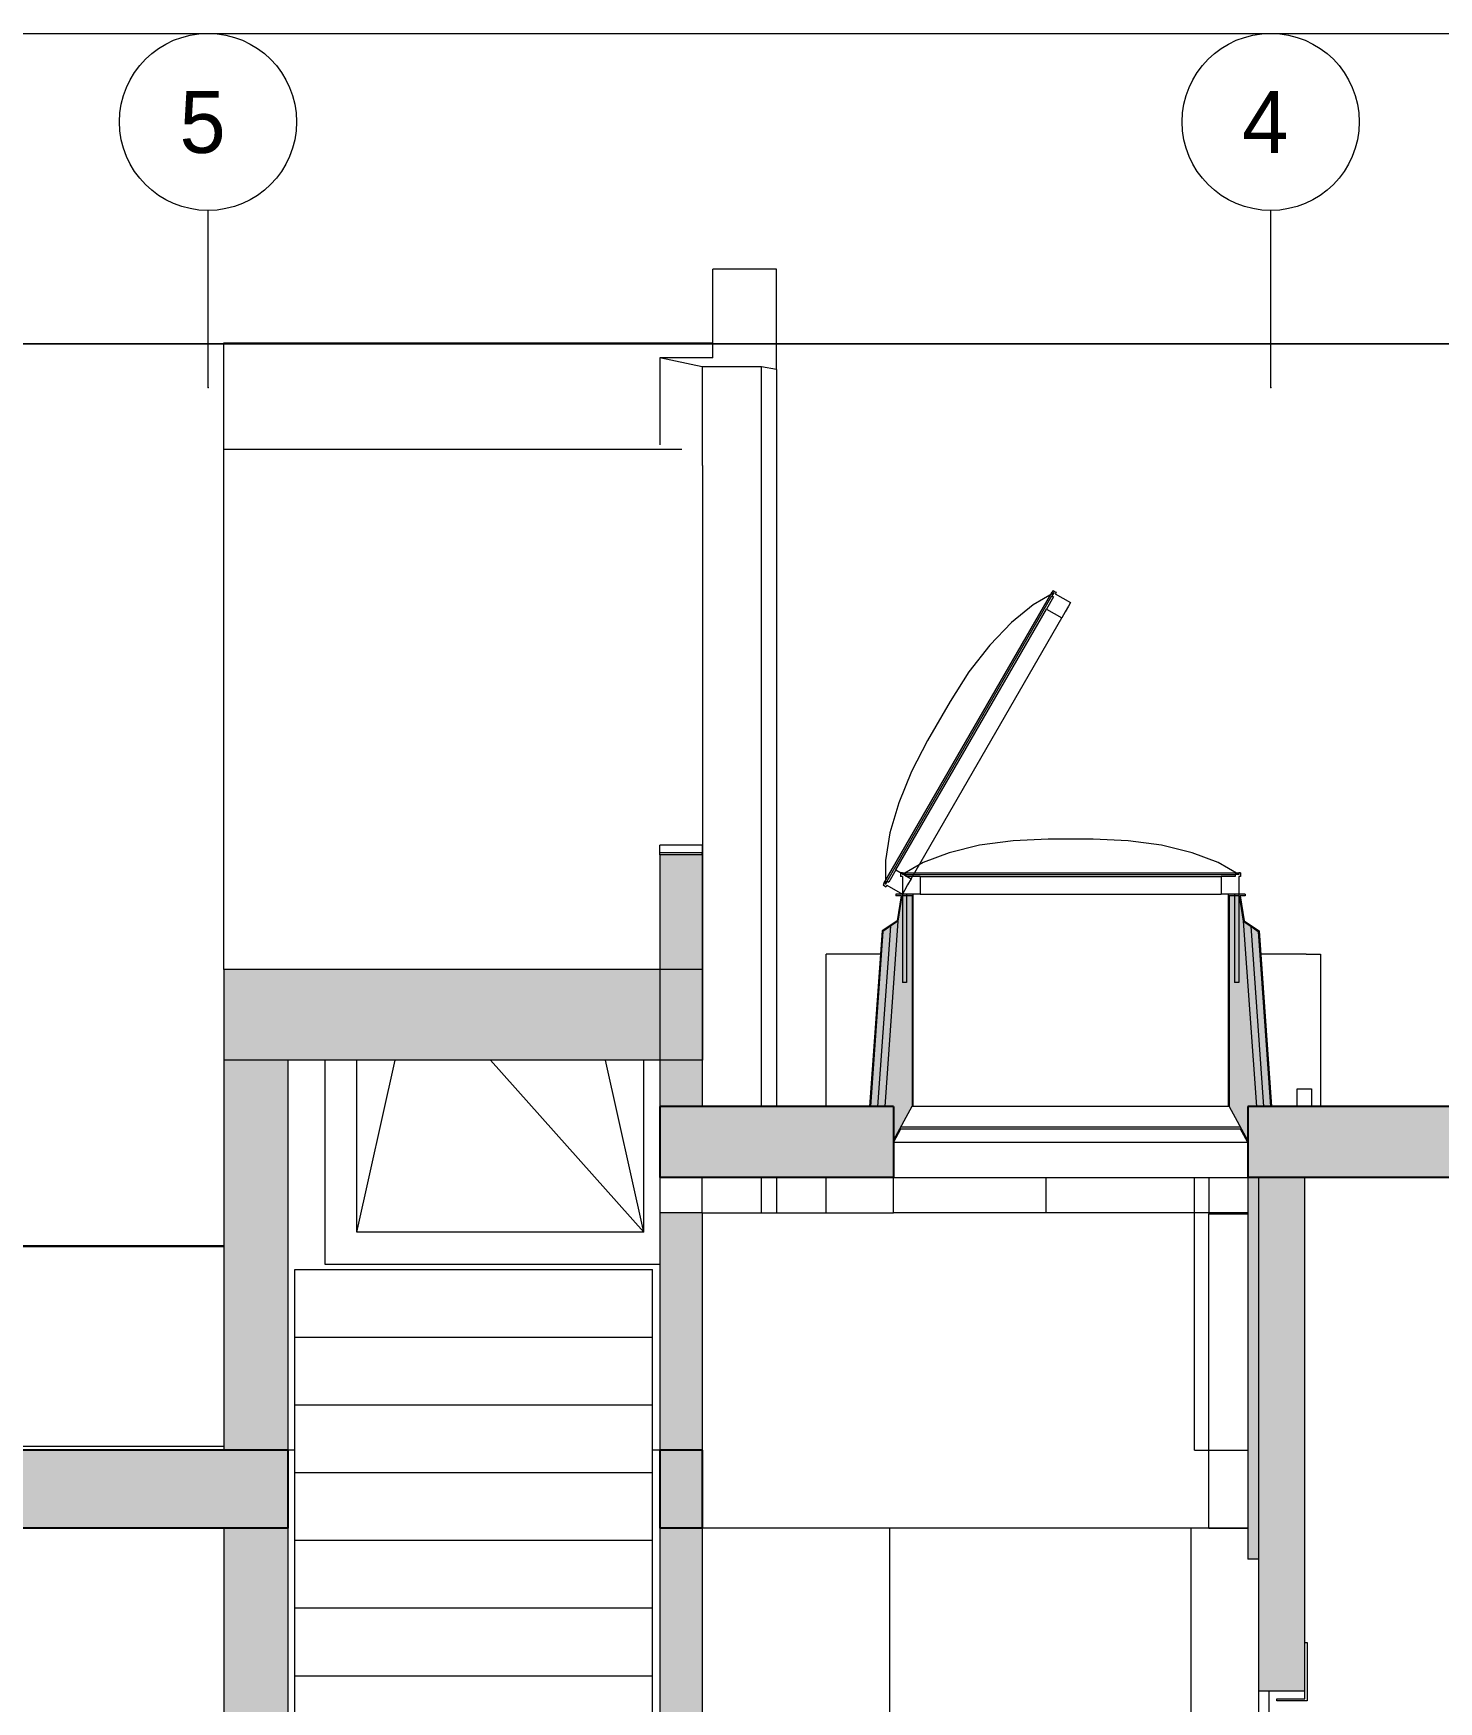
# Model space of a CAD drawing. Header units: metres. Extents: x -35.8 to 4.8, y -7.2 to 21.5.
# Drawn here: x -9.493 to -5.526, y 16.79 to 21.5 of the extents above; entities that cross this region are included whole.
import ezdxf

# ---------------------------------------------------------------- set-up
doc = ezdxf.new("R2010")
doc.units = ezdxf.units.M
doc.header["$MEASUREMENT"] = 0
doc.header["$XCLIPFRAME"] = 0
doc.set_wipeout_variables(frame=1)
for name, pattern in [('Raster', [0.004, 0.002, -0.001, 0, -0.001]), ('Strichlinie eng', [0.002, 0.0015, -0.0005]), ('Wipeout_Contour', [1, 0, -1])]:
    doc.linetypes.add(name, pattern=pattern)
for name, color, linetype in [('A_Schnitt A Lift RB_1_0', 7, 'Continuous'), ('A_Schnitt A Lift RB_1_000 Achsraster', 7, 'Continuous'), ('A_Schnitt A Lift RB_1_110 Wand Aussen', 7, 'Continuous'), ('A_Schnitt A Lift RB_1_112 Wand Aussen - Schachtwände', 7, 'Continuous'), ('A_Schnitt A Lift RB_1_120 Wand Innen tragend', 7, 'Continuous'), ('A_Schnitt A Lift RB_1_140 Brüstung', 7, 'Continuous'), ('A_Schnitt A Lift RB_1_210 Decke', 7, 'Continuous'), ('A_Schnitt A Lift RB_1_270 Deckendurchbruchsymbol', 7, 'Continuous'), ('A_Schnitt A Lift RB_1_410 Treppe', 7, 'Continuous'), ('A_Schnitt A Lift RB_1_415_Aufbauten Pdf', 7, 'Continuous'), ('A_Schnitt A Lift RB_1_430 Aufzug', 7, 'Continuous')]:
    doc.layers.add(name, color=color, linetype=linetype)
doc.styles.add('ERSTELLTER_STIL_1', font='')
doc.styles.get('ERSTELLTER_STIL_1').set_extended_font_data('Eurostile')
picture_1 = doc.add_image_def('image15.tif', size_in_pixel=(2176, 208))

msp = doc.modelspace()

# ---------------------------------------------------------------- hatches: boundary and pattern name
at = {"layer": 'A_Schnitt A Lift RB_1_110 Wand Aussen', "linetype": 'Continuous', "lineweight": 0, "true_color": 0x000000}
for points in [[(-7.605, 18.47), (-7.605, 19.181), (-7.725, 19.181), (-7.725, 18.47)], [(-8.955, 18.6012), (-8.955, 17.5), (-8.775, 17.5), (-8.775, 18.6012)]]:
    msp.add_hatch(color=18, dxfattribs=at).paths.add_polyline_path(points)
at = {"layer": 'A_Schnitt A Lift RB_1_112 Wand Aussen - Schachtwände', "linetype": 'Continuous', "lineweight": 0, "true_color": 0x000000}
for points in [[(-7.097, 18.966), (-7.1323, 18.47), (-7.1298, 18.47), (-7.0946, 18.9646), (-7.0735, 18.979), (-7.0524, 18.9933), (-7.041, 19.065), (-7.04, 19.065), (-7.04, 19.07), (-7.0579, 19.07), (-7.0579, 19.065), (-7.0435, 19.065), (-7.0547, 18.9948)], [(-7.0524, 18.9933), (-7.0897, 18.47), (-7.065, 18.47), (-7.065, 18.3752), (-7.0128, 18.4705), (-7.0125, 18.4711), (-7.0125, 19.065), (-7.028, 19.065), (-7.028, 18.82), (-7.04, 18.82), (-7.04, 19.065), (-7.041, 19.065)], [(-7.028, 18.82), (-7.028, 19.07), (-7.04, 19.07), (-7.04, 18.82)], [(-7.028, 19.065), (-7.0125, 19.065), (-7.0125, 18.4711), (-7.0128, 18.4705), (-7.01, 18.4705), (-7.01, 19.07), (-7.028, 19.07)], [(-6.0721, 19.07), (-6.12, 19.07), (-6.12, 18.4705), (-6.1172, 18.4705), (-6.1175, 18.4711), (-6.1175, 19.065), (-6.089, 19.065), (-6.0776, 18.9933), (-6.0565, 18.979), (-6.0354, 18.9646), (-6.0002, 18.47), (-5.9977, 18.47), (-6.033, 18.966), (-6.0753, 18.9948), (-6.0865, 19.065), (-6.0721, 19.065)], [(-6.1175, 18.4711), (-6.1172, 18.4705), (-6.0652, 18.3755), (-6.065, 18.47), (-6.0403, 18.47), (-6.0776, 18.9933), (-6.089, 19.065), (-6.1175, 19.065)], [(-7.0735, 18.979), (-7.1098, 18.47), (-7.0897, 18.47), (-7.0524, 18.9933)], [(-6.0565, 18.979), (-6.0776, 18.9933), (-6.0403, 18.47), (-6.0202, 18.47)], [(-7.1298, 18.47), (-7.1098, 18.47), (-7.0735, 18.979), (-7.0946, 18.9646)], [(-6.0565, 18.979), (-6.0202, 18.47), (-6.0002, 18.47), (-6.0354, 18.9646)], [(-6.065, 18.3752), (-6.0652, 18.3703)]]:
    msp.add_hatch(color=18, dxfattribs=at).paths.add_polyline_path(points)
at = {"layer": 'A_Schnitt A Lift RB_1_120 Wand Innen tragend', "linetype": 'Continuous', "lineweight": 0, "true_color": 0x000000}
for points in [[(-7.725, 17.5), (-7.605, 17.5), (-7.605, 18.17), (-7.725, 18.17)], [(-8.775, 17.28), (-8.955, 17.28), (-8.955, 14.41), (-8.775, 14.41)], [(-7.725, 16.2255), (-7.605, 16.2255), (-7.605, 17.28), (-7.725, 17.28)]]:
    msp.add_hatch(color=18, dxfattribs=at).paths.add_polyline_path(points)
at = {"layer": 'A_Schnitt A Lift RB_1_210 Decke', "linetype": 'Continuous', "lineweight": 0, "true_color": 0x000000}
for points in [[(-8.955, 18.6012), (-7.725, 18.6012), (-7.725, 18.8566), (-8.955, 18.8566)], [(-7.6046, 18.8566), (-7.605, 18.6012)], [(-7.725, 18.47), (-7.725, 18.27), (-7.065, 18.27), (-7.065, 18.47)], [(-3.865, 18.27), (-3.865, 18.47), (-6.065, 18.47), (-6.065, 18.27)], [(-11.7, 17.28), (-8.775, 17.28), (-8.775, 17.5), (-11.7, 17.5)], [(-7.725, 17.28), (-7.605, 17.28), (-7.605, 17.5), (-7.725, 17.5)]]:
    msp.add_hatch(color=18, dxfattribs=at).paths.add_polyline_path(points)
at = {"layer": 'A_Schnitt A Lift RB_1_430 Aufzug', "linetype": 'Continuous', "lineweight": 0, "true_color": 0x000000}
for points in [[(-6.035, 18.27), (-6.065, 18.27), (-6.065, 17.1925), (-6.035, 17.1925)], [(-6.035, 16.82), (-5.905, 16.82), (-5.905, 18.27), (-6.035, 18.27)]]:
    msp.add_hatch(color=18, dxfattribs=at).paths.add_polyline_path(points)

# ---------------------------------------------------------------- linework, layer by layer
at = {"layer": 'A_Schnitt A Lift RB_1_000 Achsraster', "color": 5, "linetype": 'Raster', "lineweight": 0, "ltscale": 1000}
for p in [(-9, 20.5), (-9, 20.5), (-6, 20.5), (-6, 20.5)]:
    msp.add_point(p, dxfattribs=at)
at = {"layer": 'A_Schnitt A Lift RB_1_110 Wand Aussen', "color": 7, "linetype": 'Continuous', "lineweight": 18, "ltscale": 1000}
for p, q in [((-7.575, 20.5836), (-7.725, 20.5836)), ((-7.605, 20.5589), (-7.725, 20.5836)), ((-7.725, 20.5836), (-7.725, 20.3386)), ((-7.4372, 20.5589), (-7.605, 20.5589)), ((-7.605, 20.5589), (-7.605, 20.2801)), ((-7.395, 20.5514), (-7.4372, 20.5589)), ((-7.4372, 18.47), (-7.4372, 20.5589)), ((-7.395, 20.5514), (-7.395, 18.47)), ((-7.605, 19.2083), (-7.725, 19.2083)), ((-7.725, 19.1872), (-7.725, 19.2083)), ((-7.725, 19.1872), (-7.605, 19.1872)), ((-7.725, 19.181), (-7.725, 19.1872)), ((-7.725, 19.181), (-7.725, 18.47)), ((-7.605, 19.181), (-7.725, 19.181)), ((-7.605, 19.2083), (-7.605, 19.1872)), ((-7.605, 19.181), (-7.605, 19.1872)), ((-7.605, 19.181), (-7.605, 18.47)), ((-8.955, 18.6012), (-8.955, 17.5)), ((-8.775, 18.6012), (-8.775, 17.5)), ((-7.725, 18.27), (-7.725, 18.17)), ((-7.605, 18.17), (-7.605, 18.27)), ((-7.4372, 18.17), (-7.4372, 18.27)), ((-7.395, 18.27), (-7.395, 18.17)), ((-7.605, 18.17), (-7.065, 18.17)), ((-6.215, 17.5), (-6.215, 18.17)), ((-6.175, 18.17), (-6.175, 18.1675)), ((-8.775, 17.5), (-8.955, 17.5))]:
    msp.add_line(p, q, dxfattribs=at)
at = {"layer": 'A_Schnitt A Lift RB_1_110 Wand Aussen', "color": 7, "linetype": 'Continuous', "lineweight": 13, "ltscale": 1000}
for p, q in [((-8.67, 18.6012), (-8.67, 18.025)), ((-8.58, 18.115), (-8.4718, 18.6012)), ((-8.58, 18.115), (-8.58, 18.6012)), ((-7.77, 18.115), (-8.2028, 18.6012)), ((-7.77, 18.115), (-7.8782, 18.6012)), ((-7.77, 18.115), (-7.77, 18.6012)), ((-7.77, 18.115), (-8.58, 18.115)), ((-8.67, 18.025), (-7.725, 18.025))]:
    msp.add_line(p, q, dxfattribs=at)
at = {"layer": 'A_Schnitt A Lift RB_1_110 Wand Aussen', "color": 16, "linetype": 'Continuous', "lineweight": 13, "ltscale": 1000, "true_color": 0x7e0000}
for p, q in [((-6.175, 17.5), (-6.175, 18.1675)), ((-6.175, 18.1675), (-6.065, 18.1675))]:
    msp.add_line(p, q, dxfattribs=at)
at = {"layer": 'A_Schnitt A Lift RB_1_112 Wand Aussen - Schachtwände', "color": 8, "linetype": 'Continuous', "lineweight": 13, "ltscale": 1000}
for p, q in [((-6.6145, 19.9271), (-6.617, 19.9228)), ((-6.6133, 19.9091), (-6.6333, 19.8745)), ((-6.6126, 19.9203), (-6.6176, 19.9116)), ((-6.6176, 19.9116), (-6.6133, 19.9091)), ((-6.617, 19.9228), (-6.6126, 19.9203)), ((-6.6058, 19.9221), (-6.6083, 19.9178)), ((-6.6333, 19.8745), (-6.59, 19.8495)), ((-6.58, 19.8668), (-6.59, 19.8495)), ((-7.0583, 19.1383), (-7.0783, 19.1037)), ((-7.0583, 19.1383), (-7.015, 19.1133)), ((-7.04, 19.13), (-7.045, 19.13)), ((-7.04, 19.13), (-7.04, 19.125)), ((-7.03, 19.125), (-7.04, 19.125)), ((-7.03, 19.125), (-7.03, 19.12)), ((-6.1, 19.125), (-6.1, 19.12)), ((-6.09, 19.125), (-6.1, 19.125)), ((-6.09, 19.13), (-6.09, 19.125)), ((-6.085, 19.13), (-6.09, 19.13)), ((-7.092, 19.1), (-7.0945, 19.0957)), ((-7.092, 19.1), (-7.0876, 19.0975)), ((-7.0826, 19.1062), (-7.0876, 19.0975)), ((-7.0833, 19.095), (-7.0858, 19.0907)), ((-7.0826, 19.1062), (-7.0783, 19.1037)), ((-7.04, 19.12), (-7.045, 19.12)), ((-6.99, 19.12), (-7.03, 19.12)), ((-7.015, 19.1133), (-7.025, 19.096)), ((-6.99, 19.12), (-6.99, 19.07)), ((-6.14, 19.12), (-6.14, 19.07)), ((-6.1, 19.12), (-6.14, 19.12)), ((-6.085, 19.12), (-6.09, 19.12)), ((-7.028, 19.07), (-7.028, 18.82)), ((-6.99, 19.07), (-7.01, 19.07)), ((-6.12, 19.07), (-6.14, 19.07)), ((-6.102, 19.07), (-6.102, 18.82)), ((-7.028, 18.82), (-7.04, 18.82)), ((-6.09, 18.82), (-6.102, 18.82))]:
    msp.add_line(p, q, dxfattribs=at)
at = {"layer": 'A_Schnitt A Lift RB_1_112 Wand Aussen - Schachtwände', "color": 8, "linetype": 'Strichlinie eng', "lineweight": 13, "ltscale": 1000}
for p, q in [((-7.092, 19.1), (-6.617, 19.9228)), ((-7.0826, 19.1062), (-6.6176, 19.9116)), ((-7.0583, 19.1383), (-6.6333, 19.8745)), ((-7.015, 19.1133), (-6.59, 19.8495))]:
    msp.add_line(p, q, dxfattribs=at)
at = {"layer": 'A_Schnitt A Lift RB_1_112 Wand Aussen - Schachtwände', "color": 7, "linetype": 'Continuous', "lineweight": 18, "ltscale": 1000}
for p, q in [((-7.04, 19.13), (-6.09, 19.13)), ((-7.03, 19.125), (-6.1, 19.125)), ((-6.99, 19.12), (-6.14, 19.12)), ((-6.99, 19.07), (-6.14, 19.07)), ((-7.1017, 18.9), (-7.255, 18.9)), ((-7.255, 18.47), (-7.255, 18.9)), ((-5.8995, 18.9), (-6.0283, 18.9)), ((-5.8995, 18.9), (-5.8595, 18.9)), ((-5.8595, 18.9), (-5.8595, 18.47)), ((-5.925, 18.52), (-5.885, 18.52)), ((-5.925, 18.47), (-5.925, 18.52)), ((-5.885, 18.52), (-5.885, 18.47)), ((-7.255, 18.17), (-7.255, 18.27)), ((-6.635, 18.27), (-6.635, 18.17)), ((-6.215, 18.17), (-6.215, 18.27)), ((-6.175, 18.27), (-6.175, 18.17))]:
    msp.add_line(p, q, dxfattribs=at)
at = {"layer": 'A_Schnitt A Lift RB_1_112 Wand Aussen - Schachtwände', "color": 7, "linetype": 'Continuous', "lineweight": 13, "ltscale": 1000}
for p, q in [((-7.0579, 19.07), (-7.0579, 19.065)), ((-7.04, 19.07), (-7.0579, 19.07)), ((-7.0435, 19.065), (-7.0579, 19.065)), ((-7.0435, 19.065), (-7.0547, 18.9948)), ((-7.0125, 19.065), (-7.041, 19.065)), ((-7.0125, 19.065), (-7.0125, 18.4711)), ((-7.01, 19.07), (-7.01, 18.4705)), ((-6.12, 19.07), (-6.12, 18.4705)), ((-6.1175, 19.065), (-6.1175, 18.4711)), ((-6.089, 19.065), (-6.1175, 19.065)), ((-6.0721, 19.07), (-6.09, 19.07)), ((-6.0865, 19.065), (-6.0753, 18.9948)), ((-6.0721, 19.065), (-6.0865, 19.065)), ((-6.0721, 19.07), (-6.0721, 19.065)), ((-7.0547, 18.9948), (-7.097, 18.966)), ((-6.0753, 18.9948), (-6.033, 18.966)), ((-7.097, 18.966), (-7.1323, 18.47)), ((-7.0946, 18.9646), (-7.1298, 18.47)), ((-7.0735, 18.979), (-7.1098, 18.47)), ((-6.0565, 18.979), (-6.0202, 18.47)), ((-6.0354, 18.9646), (-6.0002, 18.47)), ((-6.033, 18.966), (-5.9977, 18.47)), ((-7.01, 18.4705), (-7.0128, 18.4705)), ((-6.12, 18.4705), (-7.01, 18.4705)), ((-6.1172, 18.4705), (-6.12, 18.4705)), ((-7.045, 18.4065), (-7.065, 18.37)), ((-7.065, 18.37), (-6.065, 18.37)), ((-6.085, 18.4118), (-7.045, 18.4118)), ((-6.085, 18.4065), (-7.045, 18.4065)), ((-6.0652, 18.3703), (-6.085, 18.4065)), ((-6.0652, 18.3755), (-6.0652, 18.3703)), ((-6.0652, 18.3703), (-6.065, 18.37))]:
    msp.add_line(p, q, dxfattribs=at)
at = {"layer": 'A_Schnitt A Lift RB_1_112 Wand Aussen - Schachtwände', "color": 8, "linetype": 'Strichlinie eng', "lineweight": 13, "ltscale": 1000, "flags": 128}
for points in [[(-6.6145, 19.9271), (-6.6101, 19.9246), (-6.6058, 19.9221)], [(-6.6126, 19.9203), (-6.6711, 19.8866), (-6.7322, 19.8367), (-6.7933, 19.7727), (-6.8518, 19.6974), (-6.9049, 19.614), (-6.9686, 19.5038), (-7.0141, 19.4161), (-7.0502, 19.3278), (-7.0751, 19.2429), (-7.0877, 19.165), (-7.0876, 19.0975)], [(-6.6083, 19.9178), (-6.565, 19.8928)], [(-6.565, 19.8928), (-6.571, 19.8824), (-6.58, 19.8668)], [(-7.0945, 19.0957), (-7.0901, 19.0932), (-7.0858, 19.0907)], [(-7.0833, 19.095), (-7.04, 19.07)], [(-7.025, 19.096), (-7.034, 19.0804), (-7.04, 19.07)]]:
    msp.add_lwpolyline(points, dxfattribs=at)
at = {"layer": 'A_Schnitt A Lift RB_1_112 Wand Aussen - Schachtwände', "color": 8, "linetype": 'Continuous', "lineweight": 13, "ltscale": 1000, "flags": 128}
for points in [[(-6.09, 19.125), (-6.1484, 19.1589), (-6.2222, 19.1868), (-6.3082, 19.2077), (-6.4026, 19.2207), (-6.5014, 19.225), (-6.6286, 19.225), (-6.7274, 19.2207), (-6.8218, 19.2077), (-6.9078, 19.1868), (-6.9816, 19.1589), (-7.04, 19.125)], [(-7.045, 19.13), (-7.045, 19.125), (-7.045, 19.12)], [(-6.085, 19.13), (-6.085, 19.125), (-6.085, 19.12)], [(-7.04, 19.12), (-7.04, 19.07), (-7.04, 18.82)], [(-6.09, 19.12), (-6.09, 19.07), (-6.09, 18.82)], [(-7.01, 19.07), (-7.028, 19.07), (-7.04, 19.07)], [(-6.09, 19.07), (-6.102, 19.07), (-6.12, 19.07)]]:
    msp.add_lwpolyline(points, dxfattribs=at)
at = {"layer": 'A_Schnitt A Lift RB_1_112 Wand Aussen - Schachtwände', "color": 7, "linetype": 'Continuous', "lineweight": 13, "ltscale": 1000, "flags": 128}
for points in [[(-7.041, 19.065), (-7.0524, 18.9933), (-7.0897, 18.47)], [(-6.089, 19.065), (-6.0776, 18.9933), (-6.0403, 18.47)], [(-7.0524, 18.9933), (-7.0735, 18.979), (-7.0946, 18.9646)], [(-6.0776, 18.9933), (-6.0565, 18.979), (-6.0354, 18.9646)], [(-7.0125, 18.4711), (-7.0128, 18.4705), (-7.065, 18.3752)], [(-6.1175, 18.4711), (-6.1172, 18.4705), (-6.0652, 18.3755)]]:
    msp.add_lwpolyline(points, dxfattribs=at)
at = {"layer": 'A_Schnitt A Lift RB_1_120 Wand Innen tragend', "color": 7, "linetype": 'Continuous', "lineweight": 18, "ltscale": 1000}
for p, q in [((-7.725, 18.17), (-7.725, 17.5)), ((-7.605, 18.17), (-7.725, 18.17)), ((-7.605, 18.17), (-7.605, 17.5)), ((-8.955, 17.28), (-8.955, 14.41)), ((-8.775, 17.28), (-8.775, 16.2638)), ((-7.725, 17.28), (-7.725, 16.2638)), ((-7.605, 17.28), (-7.605, 16.2255)), ((-7.075, 14.41), (-7.075, 17.28)), ((-6.225, 14.41), (-6.225, 17.28))]:
    msp.add_line(p, q, dxfattribs=at)
at = {"layer": 'A_Schnitt A Lift RB_1_140 Brüstung', "color": 7, "linetype": 'Continuous', "lineweight": 18, "ltscale": 1000}
for p, q in [((-8.955, 18.0771), (-10.4, 18.0771)), ((-8.955, 18.0736), (-10.4, 18.0736)), ((-8.955, 17.51), (-10.2122, 17.51))]:
    msp.add_line(p, q, dxfattribs=at)
at = {"layer": 'A_Schnitt A Lift RB_1_210 Decke', "color": 7, "linetype": 'Continuous', "lineweight": 18, "ltscale": 1000}
for p, q in [((-8.955, 20.3257), (-7.6624, 20.3257)), ((-8.955, 18.8566), (-8.955, 20.3257)), ((-7.6046, 20.2801), (-7.6046, 18.8566)), ((-8.955, 18.8566), (-8.955, 18.6012)), ((-7.6046, 18.8566), (-8.955, 18.8566)), ((-7.6046, 18.8566), (-7.6046, 18.6012)), ((-8.775, 18.6012), (-8.955, 18.6012)), ((-7.6046, 18.6012), (-8.775, 18.6012))]:
    msp.add_line(p, q, dxfattribs=at)
at = {"layer": 'A_Schnitt A Lift RB_1_210 Decke', "color": 7, "linetype": 'Continuous', "lineweight": 25, "ltscale": 1000}
for p, q in [((-7.725, 18.47), (-7.725, 18.27)), ((-7.605, 18.47), (-7.725, 18.47)), ((-7.1323, 18.47), (-7.605, 18.47)), ((-7.065, 18.47), (-7.065, 18.3752)), ((-3.865, 18.47), (-5.9977, 18.47)), ((-7.065, 18.3752), (-7.065, 18.27)), ((-6.065, 18.37), (-6.065, 18.27)), ((-7.065, 18.27), (-7.725, 18.27)), ((-4.225, 18.27), (-5.905, 18.27)), ((-8.775, 17.5), (-8.775, 17.5)), ((-8.775, 17.5), (-8.775, 17.28)), ((-7.725, 17.5), (-7.725, 17.28)), ((-7.605, 17.5), (-7.725, 17.5)), ((-7.605, 17.5), (-7.605, 17.28)), ((-8.775, 17.28), (-8.955, 17.28)), ((-7.605, 17.28), (-7.725, 17.28))]:
    msp.add_line(p, q, dxfattribs=at)
at = {"layer": 'A_Schnitt A Lift RB_1_210 Decke', "color": 7, "linetype": 'Continuous', "lineweight": 13, "ltscale": 1000}
for p, q in [((-7.065, 18.27), (-6.065, 18.27)), ((-6.215, 17.5), (-6.175, 17.5)), ((-6.175, 17.28), (-7.605, 17.28)), ((-6.065, 17.28), (-6.175, 17.28))]:
    msp.add_line(p, q, dxfattribs=at)
at = {"layer": 'A_Schnitt A Lift RB_1_210 Decke', "color": 255, "linetype": 'Continuous', "lineweight": 13, "ltscale": 1000}
msp.add_line((-7.725, 17.5), (-7.745, 17.5), dxfattribs=at)
at = {"layer": 'A_Schnitt A Lift RB_1_210 Decke', "color": 7, "linetype": 'Continuous', "lineweight": 25, "ltscale": 1000, "flags": 128}
for points in [[(-7.065, 18.47), (-7.0897, 18.47), (-7.1098, 18.47), (-7.1298, 18.47), (-7.1323, 18.47)], [(-6.065, 18.47), (-6.065, 18.3752), (-6.065, 18.37)], [(-5.9977, 18.47), (-6.0002, 18.47), (-6.0202, 18.47), (-6.0403, 18.47), (-6.065, 18.47)], [(-5.905, 18.27), (-6.035, 18.27), (-6.065, 18.27)], [(-8.775, 17.5), (-11.7, 17.5), (-14.87, 17.5)], [(-8.955, 17.28), (-11.7, 17.28), (-14.69, 17.28)]]:
    msp.add_lwpolyline(points, dxfattribs=at)
at = {"layer": 'A_Schnitt A Lift RB_1_270 Deckendurchbruchsymbol', "color": 7, "linetype": 'Continuous', "lineweight": 13, "ltscale": 1000}
for p, q in [((-7.065, 18.17), (-7.065, 18.27)), ((-6.065, 18.17), (-7.065, 18.17)), ((-6.175, 17.5), (-6.065, 17.5)), ((-6.175, 17.28), (-6.175, 17.5)), ((-6.175, 17.28), (-6.065, 17.28))]:
    msp.add_line(p, q, dxfattribs=at)
at = {"layer": 'A_Schnitt A Lift RB_1_410 Treppe', "color": 7, "linetype": 'Continuous', "lineweight": 18, "ltscale": 1000}
for p, q in [((-8.755, 18.01), (-7.745, 18.01)), ((-8.755, 18), (-8.755, 18.01)), ((-8.755, 17.8189), (-8.755, 18)), ((-7.745, 18), (-7.745, 18.01)), ((-7.745, 17.8189), (-7.745, 18)), ((-8.755, 17.8189), (-7.745, 17.8189)), ((-8.755, 17.8089), (-8.755, 17.8189)), ((-8.755, 17.6278), (-8.755, 17.8089)), ((-7.745, 17.8089), (-7.745, 17.8189)), ((-7.745, 17.6278), (-7.745, 17.8089)), ((-8.755, 17.6278), (-7.745, 17.6278)), ((-8.755, 17.6178), (-8.755, 17.6278)), ((-8.755, 17.4367), (-8.755, 17.6178)), ((-7.745, 17.6178), (-7.745, 17.6278)), ((-7.745, 17.4367), (-7.745, 17.6178)), ((-8.755, 17.5), (-8.775, 17.5)), ((-7.725, 17.5), (-7.745, 17.5)), ((-8.755, 17.4367), (-7.745, 17.4367)), ((-8.755, 17.4267), (-8.755, 17.4367)), ((-7.745, 17.4267), (-7.745, 17.4367)), ((-8.755, 17.2456), (-8.755, 17.4267)), ((-7.745, 17.2456), (-7.745, 17.4267)), ((-8.755, 17.2456), (-7.745, 17.2456)), ((-8.755, 17.2356), (-8.755, 17.2456)), ((-7.745, 17.2356), (-7.745, 17.2456)), ((-8.755, 17.0544), (-8.755, 17.2356)), ((-7.745, 17.0544), (-7.745, 17.2356)), ((-8.755, 17.0544), (-7.745, 17.0544)), ((-8.755, 17.0444), (-8.755, 17.0544)), ((-7.745, 17.0444), (-7.745, 17.0544)), ((-8.755, 16.8633), (-8.755, 17.0444)), ((-7.745, 16.8633), (-7.745, 17.0444)), ((-8.755, 16.8633), (-7.745, 16.8633)), ((-8.755, 16.8533), (-8.755, 16.8633)), ((-7.745, 16.8533), (-7.745, 16.8633)), ((-8.755, 16.6722), (-8.755, 16.8533)), ((-7.745, 16.6722), (-7.745, 16.8533))]:
    msp.add_line(p, q, dxfattribs=at)
at = {"layer": 'A_Schnitt A Lift RB_1_430 Aufzug', "color": 7, "linetype": 'Continuous', "lineweight": 13, "ltscale": 1000}
for p, q in [((-6.065, 18.27), (-6.065, 17.1925)), ((-6.035, 18.27), (-6.035, 17.1925)), ((-6.035, 17.1925), (-6.065, 17.1925)), ((-6.035, 17.1925), (-6.035, 16.82)), ((-5.9035, 16.798), (-5.9035, 16.957)), ((-5.9035, 16.957), (-5.8975, 16.957)), ((-5.8975, 16.957), (-5.8975, 16.792)), ((-6.005, 16.82), (-6.005, 16.62)), ((-5.905, 16.82), (-6.005, 16.82)), ((-5.9825, 16.792), (-5.9825, 16.798)), ((-5.9825, 16.798), (-5.9035, 16.798)), ((-5.8975, 16.792), (-5.9825, 16.792))]:
    msp.add_line(p, q, dxfattribs=at)
at = {"layer": 'A_Schnitt A Lift RB_1_430 Aufzug', "color": 7, "linetype": 'Continuous', "lineweight": 18, "ltscale": 1000}
for p, q in [((-5.905, 18.27), (-5.905, 16.82)), ((-6.035, 16.82), (-6.035, 14.5)), ((-5.905, 16.82), (-6.035, 16.82))]:
    msp.add_line(p, q, dxfattribs=at)

# ---------------------------------------------------------------- wipeouts: each hides what was drawn before it
at = {"color": 254, "linetype": 'Wipeout_Contour', "lineweight": 0, "ltscale": 93.115833}
msp.add_wipeout([(-4.2371, 21.5), (-13.446, 21.5), (-13.446, 20.623), (-4.2371, 20.623)], dxfattribs=at).dxf.layer = 'A_Schnitt A Lift RB_1_415_Aufbauten Pdf'

# ---------------------------------------------------------------- next in the draw order: linework, layer by layer
at = {"layer": 'A_Schnitt A Lift RB_1_0', "color": 7, "linetype": 'Continuous', "lineweight": 13, "ltscale": 1000, "flags": 128}
msp.add_lwpolyline([(-13.446, 21.5), (-13.446, 20.623), (-4.2371, 20.623), (-4.2371, 21.5)], dxfattribs=at)
at = {"layer": 'A_Schnitt A Lift RB_1_000 Achsraster', "color": 5, "linetype": 'Raster', "lineweight": 0, "ltscale": 1000}
for p, q in [((-9, 20.5), (-9, 21)), ((-6, 20.5), (-6, 21))]:
    msp.add_line(p, q, dxfattribs=at)
at = {"layer": 'A_Schnitt A Lift RB_1_000 Achsraster', "color": 5, "linetype": 'Continuous', "lineweight": 0, "ltscale": 1000}
for centre in [(-9, 21.25), (-6, 21.25)]:
    msp.add_circle(centre, 0.25, dxfattribs=at)
at = {"layer": 'A_Schnitt A Lift RB_1_110 Wand Aussen', "color": 7, "linetype": 'Continuous', "lineweight": 18, "ltscale": 1000}
for p, q in [((-7.395, 20.8342), (-7.575, 20.8342)), ((-7.575, 20.5836), (-7.575, 20.8342)), ((-7.395, 20.5514), (-7.395, 20.8342))]:
    msp.add_line(p, q, dxfattribs=at)
at = {"layer": 'A_Schnitt A Lift RB_1_210 Decke', "color": 7, "linetype": 'Continuous', "lineweight": 18, "ltscale": 1000}
for p, q in [((-8.955, 20.6263), (-7.575, 20.6263)), ((-8.955, 20.3257), (-8.955, 20.6263))]:
    msp.add_line(p, q, dxfattribs=at)

# ---------------------------------------------------------------- next in the draw order: texts
at = {"layer": 'A_Schnitt A Lift RB_1_000 Achsraster', "color": 5, "linetype": 'Continuous', "lineweight": 0, "char_height": 0.175, "attachment_point": 1, "style": 'ERSTELLTER_STIL_1'}
for s, insert in [('\\A1;{\\pql;\\pt0;\\fEurostile|b0|i0|c0|p0;\\W1.000000;5}', (-9.0805, 21.3375)), ('\\A1;{\\pql;\\pt0;\\fEurostile|b0|i0|c0|p0;\\W1.000000;4}', (-6.0805, 21.3375))]:
    msp.add_mtext(s, dxfattribs=dict(at, insert=insert))

# ---------------------------------------------------------------- next in the draw order: pictures from other files: only their frames are drawn
at = {"layer": 'A_Schnitt A Lift RB_1_0', "color": 7, "lineweight": 13}
image = msp.add_image(picture_1, insert=(-13.446, 20.623), size_in_units=(9.209, 0.877), dxfattribs=at)
image.set_boundary_path([(-0.5, -0.5), (2175.5, 207.5)])

doc.saveas('drawing.dxf')
